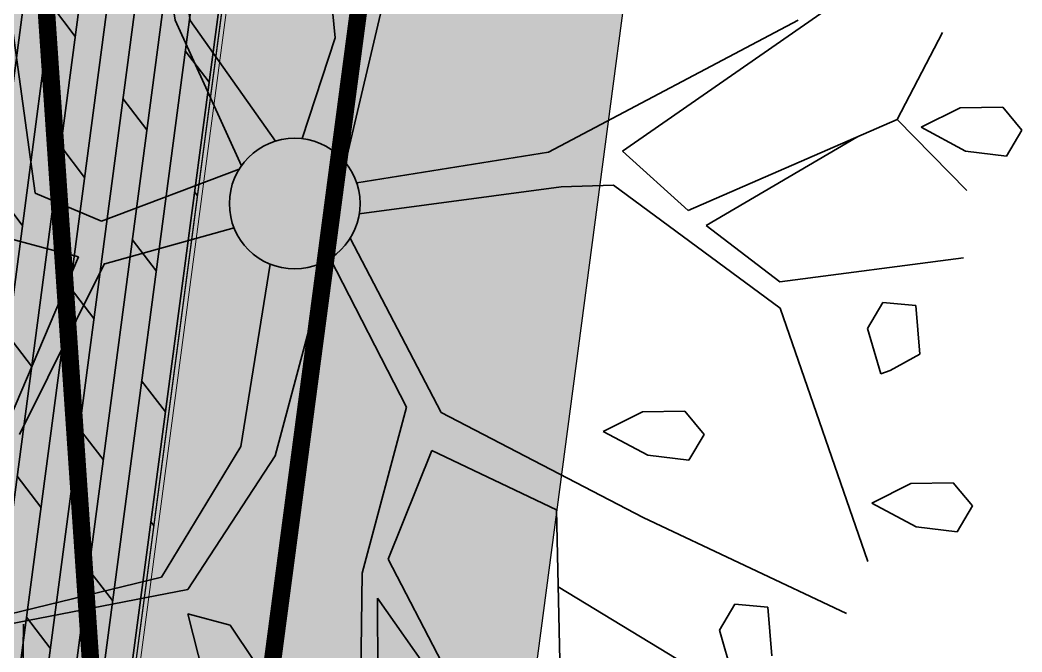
# Model space of a CAD drawing. Header units: millimetres. Extents: x -179928 to 528275, y -469666 to 511935.
# Drawn here: x 14071 to 16366, y 102533 to 103981 of the extents above; entities that cross this region are included whole.
import ezdxf

# ---------------------------------------------------------------- set-up
doc = ezdxf.new("R2010")
doc.units = ezdxf.units.MM
doc.linetypes.add('DASHED', pattern=[0.75, 0.5, -0.25])
for name, color, linetype in [('ad-Elevation 10', 8, 'Continuous'), ('ad-Plinth', 8, 'Continuous'), ('ad-Secondary Roof', 6, 'Continuous'), ('ad-Verandah', 33, 'Continuous')]:
    doc.layers.add(name, color=color, linetype=linetype)
doc.layers.add('ad-Landscape', color=94, linetype='Continuous', lineweight=35)

# ---------------------------------------------------------------- blocks, each defined once
blk = doc.blocks.new('1625E_Roof Plan')
at = {"layer": 'ad-Secondary Roof', "linetype": 'DASHED', "ltscale": 2, "const_width": 40}
for points in [[(13950, 5195), (13188.8, 1425), (13950, -2345)], [(12570, 5195), (10022.5, 1425), (12570, -2345), (13950, -2345), (13950, 5195)]]:
    blk.add_lwpolyline(points, close=True, dxfattribs=at)
blk = doc.blocks.new('1625_East Villa')
at = {"transparency": 33554559}
h = blk.add_hatch(color=43, dxfattribs=at)
h.dxf.hatch_style = 1
h.paths.add_polyline_path([(13640, 4745), (12120, 4745), (12120, 0), (6200, 0), (6200, -2050), (13640, -2050)])
h = blk.add_hatch(dxfattribs=at)
h.set_pattern_fill('GRASS', color=74, angle=180)
h.set_pattern_definition([(270, (14550, 3220), (17.960512, -17.960512), [4.7625, -31.158524]), (225, (14550, 3220), (17.96051, -17.96051), [4.7625, -20.6375]), (315, (14550, 3220), (17.96051, 17.96051), [4.7625, -20.6375])])
h.paths.add_polyline_path([(14550, -2960), (9750, -2960), (9750, -2050), (13640, -2050), (13640, 3145), (14550, 3145)])
h = blk.add_hatch(color=256, dxfattribs=at)
h.dxf.hatch_style = 1
h.set_gradient(color1=(153, 204, 0), color2=(63, 127, 0), tint=1, name='INVSPHERICAL')
h.paths.add_polyline_path([(14550, -2960), (9750, -2960), (9750, -2050), (13640, -2050), (13640, 3145), (14550, 3145)])
at = {"layer": 'ad-Landscape', "transparency": 33554687}
h = blk.add_hatch(dxfattribs=at)
h.set_pattern_fill('DOLMIT', color=44, scale=10, angle=90)
h.set_pattern_definition([(90, (-1084315.54, 674820.024), (-63.5, 5e-14), []), (135, (-1084315.54, 674820.02), (-126.999913, -126.999913), [89.80256, -179.605122])])
h.paths.add_polyline_path([(13640, 4745), (12120, 4745), (12120, 0), (6200, 0), (6200, -2050), (13640, -2050)])
at = {"layer": 'ad-Elevation 10'}
blk.add_lwpolyline([(14550, -2960), (9750, -2960), (9750, -2050), (13640, -2050), (13640, 3145), (14550, 3145)], close=True, dxfattribs=at)
at = {"layer": 'ad-Verandah', "lineweight": 9}
blk.add_lwpolyline([(13640, 4745), (12120, 4745), (12120, 0), (6200, 0), (6200, -2050), (13640, -2050)], close=True, dxfattribs=at)
blk.add_blockref('1625E_Roof Plan', (0, 0))
blk = doc.blocks.new("All Plot's Villa Plans")
at = {"ltscale": 5, "rotation": 352.4703876422526}
blk.add_blockref('1625_East Villa', (852, 104581.7), dxfattribs=at)
blk = doc.blocks.new('A$C92fa9908')
at = {"layer": 'ad-Verandah', "lineweight": 9}
blk.add_lwpolyline([(13650, 4745), (12120, 4745), (12120, 0), (6200, 0), (6200, -2045), (13650, -2045)], close=True, dxfattribs=at)
blk = doc.blocks.new('zw$C194')
at = {"layer": 'ad-Plinth', "ltscale": 5, "rotation": 352.4703876422758}
blk.add_blockref('A$C92fa9908', (-190986.9, -324177.1), dxfattribs=at)
blk = doc.blocks.new("Villa's Boundary")
at = {"ltscale": 5}
blk.add_blockref('zw$C194', (191838.8, 428758.8), dxfattribs=at)
blk = doc.blocks.new('QRFQ')
at = {"layer": 'ad-Landscape', "color": 30, "true_color": 0xf26722}
for p, q in [((260795.834, 1945730.5294, 129.9135), (260795.9217, 1945731.2014, 129.9135)), ((260796.2476, 1945730.8276, 129.9135), (260796.2852, 1945731.1836, 129.9135)), ((260796.2808, 1945730.8175, 129.9135), (260796.3184, 1945731.1735, 129.9135)), ((260796.5905, 1945730.6925, 129.9135), (260796.67, 1945731.1551, 129.9135)), ((260796.5385, 1945730.4108, 129.9135), (260796.7717, 1945730.8417, 129.9135)), ((260796.3064, 1945730.4657, 129.9135), (260796.2476, 1945730.8276, 129.9135)), ((260796.3966, 1945730.4998, 129.9135), (260796.2808, 1945730.8175, 129.9135)), ((260796.4572, 1945730.4892, 129.9135), (260796.5905, 1945730.6925, 129.9135)), ((260795.8616, 1945730.3795, 129.9135), (260795.5071, 1945730.5853, 129.9135)), ((260798.0444, 1945730.5846, 129.9135), (260797.1579, 1945730.2693, 129.9135)), ((260795.9638, 1945730.4272, 129.9135), (260795.834, 1945730.5294, 129.9135)), ((260795.9638, 1945730.4272, 129.9135), (260796.2993, 1945730.4595, 129.9135)), ((260796.9932, 1945730.3114, 129.9135), (260797.6243, 1945730.4537, 129.9135)), ((260795.8619, 1945730.38, 129.9135), (260795.892, 1945730.3625, 129.9135)), ((260795.892, 1945730.3625, 129.9135), (260795.6419, 1945730.0444, 129.9135)), ((260796.5511, 1945730.3588, 129.9135), (260796.9932, 1945730.3114, 129.9135)), ((260797.7833, 1945730.174, 129.9135), (260797.9362, 1945730.3395, 129.9135)), ((260795.9448, 1945730.3319, 129.9135), (260795.6543, 1945730.0051, 129.9135)), ((260795.9444, 1945730.3314, 129.9135), (260795.9455, 1945730.3307, 129.9135)), ((260796.2529, 1945730.3329, 129.9135), (260795.9455, 1945730.3307, 129.9135)), ((260796.538, 1945730.2885, 129.9135), (260797.0008, 1945730.2267, 129.9135)), ((260797.1579, 1945730.2693, 129.9135), (260797.267, 1945730.0989, 129.9135)), ((260796.3111, 1945730.2308, 129.9135), (260796.1363, 1945729.8451, 129.9135)), ((260796.5995, 1945729.8, 129.9135), (260796.5036, 1945730.2406, 129.9135)), ((260797.0008, 1945730.2267, 129.9135), (260797.1172, 1945730.1992, 129.9135)), ((260796.4401, 1945730.2054, 129.9135), (260796.207, 1945729.804, 129.9135)), ((260796.4469, 1945730.2074, 129.9135), (260796.5263, 1945729.8328, 129.9135)), ((260797.1172, 1945730.1992, 129.9135), (260797.4118, 1945729.8274, 129.9135)), ((260797.267, 1945730.0989, 129.9135), (260797.7833, 1945730.174, 129.9135)), ((260797.7833, 1945730.174, 129.9135), (260797.8948, 1945729.9753, 129.9135)), ((260797.2978, 1945730.0542, 129.9135), (260797.6838, 1945730.1595, 129.9135)), ((260797.9303, 1945730.1622, 129.9135), (260797.8323, 1945730.1425, 129.9135)), ((260798.0245, 1945730.1381, 129.9135), (260797.9303, 1945730.1622, 129.9135)), ((260797.8323, 1945730.1425, 129.9135), (260797.9161, 1945730.0632, 129.9135)), ((260798.0531, 1945730.0756, 129.9135), (260798.0245, 1945730.1381, 129.9135)), ((260797.9161, 1945730.0632, 129.9135), (260798.0036, 1945730.0277, 129.9135)), ((260798.0036, 1945730.0277, 129.9135), (260798.0531, 1945730.0756, 129.9135)), ((260797.2978, 1945730.0542, 129.9135), (260797.4268, 1945729.8856, 129.9135)), ((260797.4268, 1945729.8856, 129.9135), (260797.8475, 1945729.8287, 129.9135)), ((260796.1363, 1945729.8451, 129.9135), (260795.8828, 1945729.604, 129.9135)), ((260796.5263, 1945729.8328, 129.9135), (260796.3286, 1945729.4924, 129.9135)), ((260797.4118, 1945729.8274, 129.9135), (260797.453, 1945729.2144, 129.9135)), ((260796.207, 1945729.804, 129.9135), (260795.9336, 1945729.5612, 129.9135)), ((260796.5995, 1945729.8, 129.9135), (260796.983, 1945729.4471, 129.9135)), ((260797.6423, 1945729.778, 129.9135), (260797.5928, 1945729.7301, 129.9135)), ((260797.7136, 1945729.7518, 129.9135), (260797.6423, 1945729.778, 129.9135)), ((260797.6928, 1945729.6414, 129.9135), (260797.7136, 1945729.7518, 129.9135)), ((260796.5563, 1945729.7217, 129.9135), (260796.3943, 1945729.5079, 129.9135)), ((260796.5563, 1945729.7217, 129.9135), (260796.7959, 1945729.5156, 129.9135)), ((260797.5928, 1945729.7301, 129.9135), (260797.5948, 1945729.6217, 129.9135)), ((260797.0448, 1945729.6806, 129.9135), (260796.9468, 1945729.6609, 129.9135)), ((260797.139, 1945729.6566, 129.9135), (260797.0448, 1945729.6806, 129.9135)), ((260796.9468, 1945729.6609, 129.9135), (260797.0306, 1945729.5816, 129.9135)), ((260797.1676, 1945729.594, 129.9135), (260797.139, 1945729.6566, 129.9135)), ((260797.5948, 1945729.6217, 129.9135), (260797.6176, 1945729.6237, 129.9135)), ((260797.6176, 1945729.6237, 129.9135), (260797.6928, 1945729.6414, 129.9135)), ((260795.9336, 1945729.5612, 129.9135), (260795.2991, 1945729.6083, 129.9135)), ((260795.8828, 1945729.604, 129.9135), (260795.3989, 1945729.6173, 129.9135)), ((260795.5494, 1945729.5834, 129.9135), (260795.4424, 1945729.2038, 129.9135)), ((260797.0306, 1945729.5816, 129.9135), (260797.1182, 1945729.5461, 129.9135)), ((260797.1182, 1945729.5461, 129.9135), (260797.1676, 1945729.594, 129.9135)), ((260796.3943, 1945729.5079, 129.9135), (260796.451, 1945729.2473, 129.9135)), ((260796.7959, 1945729.5156, 129.9135), (260796.6972, 1945729.1177, 129.9135)), ((260795.9186, 1945729.5074, 129.9135), (260795.9166, 1945729.34, 129.9135)), ((260795.9186, 1945729.5074, 129.9135), (260796.0059, 1945729.4566, 129.9135)), ((260796.3286, 1945729.4924, 129.9135), (260796.2365, 1945729.171, 129.9135)), ((260796.0374, 1945729.3618, 129.9135), (260796.0059, 1945729.4566, 129.9135)), ((260796.983, 1945729.4471, 129.9135), (260797.3749, 1945729.1125, 129.9135)), ((260796.3478, 1945729.4278, 129.9135), (260796.1869, 1945728.825, 129.9135)), ((260796.3478, 1945729.4278, 129.9135), (260796.4635, 1945729.1072, 129.9135)), ((260797.595, 1945729.3612, 129.9135), (260797.497, 1945729.3415, 129.9135)), ((260797.6892, 1945729.3371, 129.9135), (260797.595, 1945729.3612, 129.9135)), ((260796.7536, 1945729.3449, 129.9135), (260797.1056, 1945728.9743, 129.9135)), ((260797.497, 1945729.3415, 129.9135), (260797.5808, 1945729.2622, 129.9135)), ((260797.7178, 1945729.2745, 129.9135), (260797.6892, 1945729.3371, 129.9135)), ((260797.5808, 1945729.2622, 129.9135), (260797.6683, 1945729.2266, 129.9135)), ((260797.6683, 1945729.2266, 129.9135), (260797.7178, 1945729.2745, 129.9135)), ((260797.1336, 1945729.2001, 129.9135), (260797.0842, 1945729.1522, 129.9135)), ((260797.205, 1945729.174, 129.9135), (260797.1336, 1945729.2001, 129.9135)), ((260797.1841, 1945729.0635, 129.9135), (260797.205, 1945729.174, 129.9135)), ((260797.0842, 1945729.1522, 129.9135), (260797.0861, 1945729.0438, 129.9135))]:
    blk.add_line(p, q, dxfattribs=at)
blk.add_circle((260796.4016, 1945730.3501, 129.9135), 0.1497, dxfattribs=at)
blk = doc.blocks.new('zw$E387')
at = {"color": 6, "xscale": 999.9541051248865, "yscale": 999.9541051248865, "zscale": 999.9541051248865, "rotation": 15.20137085992778}
blk.add_blockref('QRFQ', (258526009.7, -1945840817.9, -147516.7), dxfattribs=at)

msp = doc.modelspace()

# ---------------------------------------------------------------- block references
at = {"ltscale": 5}
msp.add_blockref("Villa's Boundary", (0, 0), dxfattribs=at)

# ---------------------------------------------------------------- next in the draw order: block references
msp.add_blockref("All Plot's Villa Plans", (0, 0), dxfattribs=at)

# ---------------------------------------------------------------- next in the draw order: block references
msp.add_blockref('zw$E387', (0, 0), dxfattribs=at)

doc.saveas('drawing.dxf')
